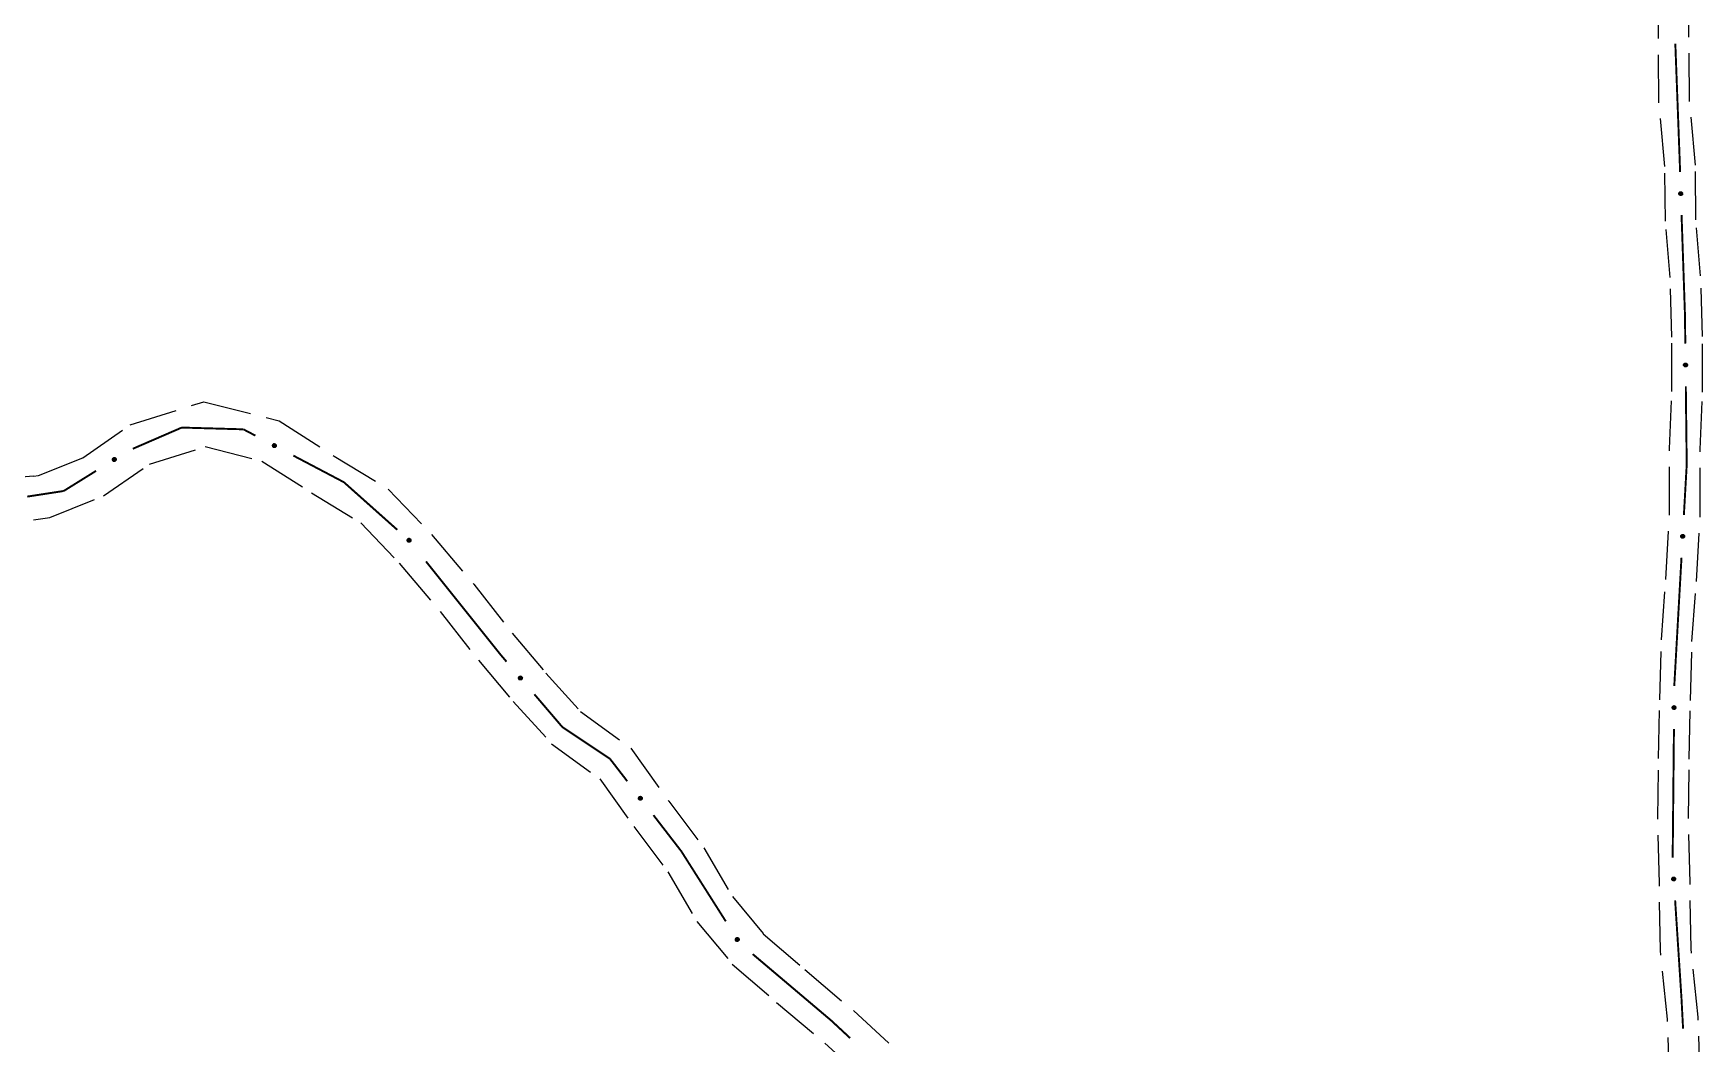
# Model space of a CAD drawing. Extents: x 208948 to 212966, y 4875285 to 4878160.
# Drawn here: x 209274.9 to 209430.6, y 4875963.1 to 4876057.3 of the extents above; entities that cross this region are included whole.
import ezdxf

# ---------------------------------------------------------------- set-up
doc = ezdxf.new("R2010")
doc.units = 0
doc.header["$LTSCALE"] = 1.5
doc.header["$MEASUREMENT"] = 0
doc.linetypes.add('TRACO_25', pattern=[8, 3, -1, 1, -1, 1, -1])
doc.layers.add('SV-EIXO-RUA-N-PAV', color=6, linetype='CONTINUOUS')
doc.layers.add('SV-RUA-NAO-PAV', color=7, linetype='CONTINUOUS')

msp = doc.modelspace()

# ---------------------------------------------------------------- linework, layer by layer
at = {"layer": 'SV-EIXO-RUA-N-PAV', "const_width": 0.18}
for points in [[(209428.440591, 4876045.551944), (209428.033556, 4876056.389265)], [(209428.445874, 4876045.396996), (209428.440591, 4876045.551944)], [(209428.479945, 4876044.397577), (209428.445874, 4876045.396996)], [(209428.933825, 4876031.083774), (209428.616229, 4876040.399899)], [(209428.941806, 4876030.405358), (209428.933825, 4876031.083774)], [(209428.965334, 4876028.405496), (209428.941806, 4876030.405358)], [(209429.098236, 4876017.108837), (209429.012389, 4876024.405773)], [(209288.691222, 4876020.561468), (209284.12321, 4876018.581996)], [(209288.712756, 4876020.560857), (209288.691222, 4876020.561468)], [(209294.445608, 4876020.397057), (209288.712756, 4876020.560857)], [(209294.679942, 4876020.273724), (209294.445608, 4876020.397057)], [(209295.56486, 4876019.807978), (209294.679942, 4876020.273724)], [(209303.817036, 4876015.464727), (209299.104533, 4876017.944992)], [(209280.698962, 4876016.522007), (209278.151106, 4876014.938204)], [(209428.834252, 4876012.413694), (209429.058797, 4876016.407386)], [(209429.058797, 4876016.407386), (209429.098236, 4876017.108837)], [(209278.151106, 4876014.938204), (209277.675684, 4876014.642671)], [(209304.320521, 4876015.015673), (209303.817036, 4876015.464727)], [(209308.798294, 4876011.021984), (209304.320521, 4876015.015673)], [(209277.675684, 4876014.642671), (209274.275479, 4876014.119562)], [(209318.449617, 4875999.352446), (209311.476624, 4876008.068688)], [(209427.947358, 4875996.639665), (209428.609707, 4876008.420001)], [(209318.993546, 4875998.715273), (209318.449617, 4875999.352446)], [(209427.945368, 4875996.438616), (209427.947358, 4875996.639665)], [(209324.204003, 4875992.611594), (209321.590596, 4875995.673014)], [(209325.01509, 4875992.07087), (209324.204003, 4875992.611594)], [(209328.643101, 4875989.652196), (209325.01509, 4875992.07087)], [(209427.78696, 4875980.439401), (209427.905766, 4875992.438812)], [(209329.033816, 4875989.145713), (209328.643101, 4875989.652196)], [(209330.255423, 4875987.562149), (209329.033816, 4875989.145713)], [(209335.301747, 4875981.020617), (209332.698637, 4875984.39502)], [(209335.697303, 4875980.397317), (209335.301747, 4875981.020617)], [(209339.448074, 4875974.487011), (209335.697303, 4875980.397317)], [(209428.605002, 4875967.374502), (209428.015881, 4875976.446975)], [(209349.276684, 4875965.237159), (209341.958334, 4875971.429609)], [(209428.652609, 4875966.467331), (209428.605002, 4875967.374502)], [(209349.579553, 4875964.955924), (209349.276684, 4875965.237159)], [(209428.757421, 4875964.470079), (209428.652609, 4875966.467331)], [(209351.04514, 4875963.595022), (209349.579553, 4875964.955924)]]:
    msp.add_lwpolyline(points, dxfattribs=at)
at = {"layer": 'SV-EIXO-RUA-N-PAV'}
for points in [[(209428.442966, 4876042.25139), (209428.406755, 4876042.284266), (209428.382356, 4876042.319925), (209428.370566, 4876042.355524), (209428.36835, 4876042.389698), (209428.370021, 4876042.424916), (209428.37954, 4876042.46005), (209428.398742, 4876042.496706), (209428.431465, 4876042.533262), (209428.469638, 4876042.555856), (209428.50392, 4876042.569282), (209428.539422, 4876042.573644), (209428.573607, 4876042.571447), (209428.609776, 4876042.560353), (209428.646733, 4876042.540531), (209428.682695, 4876042.506736), (209428.706376, 4876042.471613), (209428.716875, 4876042.43688), (209428.721034, 4876042.401161), (209428.718897, 4876042.365228), (209428.709355, 4876042.330792), (209428.68933, 4876042.293619), (209428.655505, 4876042.258566), (209428.620743, 4876042.234547), (209428.586167, 4876042.223563), (209428.550909, 4876042.22026), (209428.515566, 4876042.221506), (209428.47985, 4876042.229604), (209428.442966, 4876042.25139)], [(209428.880479, 4876026.260669), (209428.84501, 4876026.294344), (209428.821413, 4876026.330539), (209428.81042, 4876026.366392), (209428.808968, 4876026.400608), (209428.811424, 4876026.435779), (209428.821724, 4876026.470693), (209428.841739, 4876026.506911), (209428.87527, 4876026.542727), (209428.913937, 4876026.564464), (209428.948511, 4876026.577121), (209428.984101, 4876026.58069), (209429.018228, 4876026.577732), (209429.054141, 4876026.565833), (209429.090646, 4876026.545191), (209429.125846, 4876026.510603), (209429.148736, 4876026.47496), (209429.158458, 4876026.440002), (209429.16182, 4876026.404199), (209429.158882, 4876026.368322), (209429.148573, 4876026.334108), (209429.127724, 4876026.29739), (209429.093125, 4876026.263101), (209429.057836, 4876026.239864), (209429.023024, 4876026.229654), (209428.987701, 4876026.227138), (209428.952394, 4876026.229173), (209428.916867, 4876026.238066), (209428.880479, 4876026.260669)], [(209297.410572, 4876018.712154), (209297.364072, 4876018.696997), (209297.321007, 4876018.693479), (209297.284245, 4876018.700883), (209297.253465, 4876018.715896), (209297.223706, 4876018.734802), (209297.197908, 4876018.760483), (209297.175588, 4876018.795329), (209297.160057, 4876018.841868), (209297.159352, 4876018.88622), (209297.164683, 4876018.92265), (209297.17849, 4876018.955647), (209297.197341, 4876018.984249), (209297.224902, 4876019.010164), (209297.260436, 4876019.032438), (209297.307611, 4876019.046923), (209297.349854, 4876019.050082), (209297.385224, 4876019.041987), (209297.418309, 4876019.027897), (209297.448459, 4876019.008231), (209297.473638, 4876018.982876), (209297.496, 4876018.947059), (209297.50968, 4876018.900308), (209297.513312, 4876018.858212), (209297.505715, 4876018.822737), (209297.49111, 4876018.790477), (209297.47251, 4876018.760398), (209297.447775, 4876018.733391), (209297.410572, 4876018.712154)], [(209282.577674, 4876017.560239), (209282.567236, 4876017.512457), (209282.548495, 4876017.473526), (209282.523518, 4876017.445554), (209282.495001, 4876017.426591), (209282.463642, 4876017.410476), (209282.428441, 4876017.401205), (209282.387093, 4876017.39957), (209282.339088, 4876017.409704), (209282.300468, 4876017.431523), (209282.271735, 4876017.454543), (209282.250249, 4876017.48314), (209282.235105, 4876017.513866), (209282.226684, 4876017.550749), (209282.225436, 4876017.592668), (209282.236794, 4876017.640692), (209282.255429, 4876017.678734), (209282.280299, 4876017.705155), (209282.309185, 4876017.726574), (209282.341397, 4876017.742641), (209282.376003, 4876017.751543), (209282.418211, 4876017.752723), (209282.465463, 4876017.740885), (209282.503617, 4876017.722732), (209282.530381, 4876017.69824), (209282.550826, 4876017.669326), (209282.567371, 4876017.63807), (209282.578164, 4876017.603073), (209282.577674, 4876017.560239)], [(209428.604006, 4876010.279573), (209428.570905, 4876010.315578), (209428.549819, 4876010.353291), (209428.541286, 4876010.389808), (209428.542159, 4876010.424043), (209428.546997, 4876010.458966), (209428.559643, 4876010.4931), (209428.582071, 4876010.527876), (209428.617955, 4876010.561334), (209428.658009, 4876010.580396), (209428.693362, 4876010.590677), (209428.729112, 4876010.591822), (209428.76296, 4876010.586554), (209428.797982, 4876010.572245), (209428.833002, 4876010.549173), (209428.865772, 4876010.512275), (209428.886191, 4876010.47516), (209428.893518, 4876010.439623), (209428.894441, 4876010.403675), (209428.889074, 4876010.36808), (209428.876468, 4876010.334645), (209428.853174, 4876010.299427), (209428.816327, 4876010.267565), (209428.779542, 4876010.246777), (209428.744117, 4876010.238953), (209428.708705, 4876010.238841), (209428.673618, 4876010.243268), (209428.638777, 4876010.254552), (209428.604006, 4876010.279573)], [(209309.934201, 4876009.861374), (209309.885417, 4876009.857893), (209309.842777, 4876009.864876), (209309.80889, 4876009.880936), (209309.782645, 4876009.902937), (209309.758331, 4876009.928468), (209309.739496, 4876009.959618), (209309.726249, 4876009.998821), (209309.722413, 4876010.047734), (209309.732438, 4876010.090944), (209309.746406, 4876010.125009), (209309.767771, 4876010.153696), (209309.792969, 4876010.176901), (209309.825972, 4876010.195396), (209309.865832, 4876010.208432), (209309.915109, 4876010.211099), (209309.956865, 4876010.203966), (209309.989235, 4876010.187571), (209310.017939, 4876010.165909), (209310.042449, 4876010.139546), (209310.060762, 4876010.108862), (209310.073815, 4876010.068706), (209310.075803, 4876010.020035), (209310.069164, 4876009.978307), (209310.053228, 4876009.945716), (209310.031266, 4876009.917937), (209310.005954, 4876009.893238), (209309.97543, 4876009.873001), (209309.934201, 4876009.861374)], [(209320.301634, 4875997.013394), (209320.252828, 4875997.016552), (209320.211527, 4875997.029246), (209320.180127, 4875997.049749), (209320.157104, 4875997.075101), (209320.136472, 4875997.103691), (209320.12203, 4875997.137105), (209320.114215, 4875997.177741), (209320.11704, 4875997.226722), (209320.132825, 4875997.268176), (209320.151278, 4875997.300036), (209320.176332, 4875997.325565), (209320.204441, 4875997.345142), (209320.239645, 4875997.358996), (209320.280903, 4875997.366514), (209320.330087, 4875997.362482), (209320.370492, 4875997.349759), (209320.400343, 4875997.32913), (209320.425848, 4875997.303781), (209320.446562, 4875997.27434), (209320.46055, 4875997.241459), (209320.468044, 4875997.199905), (209320.463421, 4875997.151413), (209320.451192, 4875997.110969), (209320.430988, 4875997.080837), (209320.405465, 4875997.056288), (209320.377042, 4875997.035246), (209320.344058, 4875997.01933), (209320.301634, 4875997.013394)], [(209427.814069, 4875994.296131), (209427.779338, 4875994.330566), (209427.756531, 4875994.367264), (209427.746317, 4875994.403347), (209427.745606, 4875994.437586), (209427.748824, 4875994.472695), (209427.759878, 4875994.507378), (209427.780673, 4875994.543154), (209427.814972, 4875994.578236), (209427.854101, 4875994.599129), (209427.888941, 4875994.611035), (209427.9246, 4875994.613832), (209427.958655, 4875994.610135), (209427.994301, 4875994.597461), (209428.030351, 4875994.576033), (209428.064793, 4875994.540691), (209428.086906, 4875994.50456), (209428.095868, 4875994.469399), (209428.098453, 4875994.433532), (209428.094739, 4875994.397727), (209428.083692, 4875994.363745), (209428.062052, 4875994.327487), (209428.026718, 4875994.293955), (209427.990934, 4875994.271489), (209427.955909, 4875994.262035), (209427.920539, 4875994.260285), (209427.885285, 4875994.263084), (209427.849959, 4875994.272744), (209427.814069, 4875994.296131)], [(209331.477631, 4875985.797583), (209331.42904, 4875985.803154), (209331.388419, 4875985.817878), (209331.358073, 4875985.83991), (209331.336334, 4875985.866372), (209331.317143, 4875985.895948), (209331.304373, 4875985.930036), (209331.29858, 4875985.971009), (209331.303826, 4875986.01979), (209331.321645, 4875986.060412), (209331.341653, 4875986.091318), (209331.36794, 4875986.115576), (209331.396984, 4875986.133737), (209331.432832, 4875986.145831), (209331.474411, 4875986.151296), (209331.523335, 4875986.144833), (209331.563061, 4875986.130125), (209331.591853, 4875986.108044), (209331.616072, 4875986.081462), (209331.635303, 4875986.051033), (209331.647645, 4875986.017499), (209331.653072, 4875985.975625), (209331.646054, 4875985.927421), (209331.631837, 4875985.887632), (209331.610165, 4875985.858538), (209331.583459, 4875985.835283), (209331.554028, 4875985.815674), (209331.520297, 4875985.801411), (209331.477631, 4875985.797583)], [(209427.785745, 4875978.29226), (209427.74854, 4875978.324006), (209427.723055, 4875978.358898), (209427.710176, 4875978.394118), (209427.70691, 4875978.428208), (209427.707497, 4875978.46346), (209427.71593, 4875978.498871), (209427.733996, 4875978.5361), (209427.765579, 4875978.573645), (209427.803038, 4875978.597402), (209427.836892, 4875978.611876), (209427.872243, 4875978.617329), (209427.906479, 4875978.616185), (209427.942972, 4875978.606208), (209427.980521, 4875978.587532), (209428.017506, 4875978.55486), (209428.042255, 4875978.520482), (209428.053818, 4875978.486089), (209428.059075, 4875978.450514), (209428.058044, 4875978.414532), (209428.049566, 4875978.37982), (209428.030693, 4875978.342047), (209427.997962, 4875978.305971), (209427.963956, 4875978.280894), (209427.929734, 4875978.268852), (209427.894595, 4875978.264465), (209427.85923, 4875978.264624), (209427.823281, 4875978.271619), (209427.785745, 4875978.29226)], [(209340.503766, 4875972.618055), (209340.455889, 4875972.628047), (209340.416785, 4875972.646424), (209340.388581, 4875972.67114), (209340.369353, 4875972.699478), (209340.352948, 4875972.730686), (209340.343349, 4875972.765799), (209340.341328, 4875972.80713), (209340.351014, 4875972.855228), (209340.372473, 4875972.894049), (209340.395225, 4875972.922996), (209340.42362, 4875972.944747), (209340.454204, 4875972.960176), (209340.491007, 4875972.968941), (209340.532912, 4875972.97058), (209340.58104, 4875972.959669), (209340.619254, 4875972.94139), (209340.645906, 4875972.916767), (209340.667592, 4875972.888082), (209340.683959, 4875972.856021), (209340.693183, 4875972.821499), (209340.694757, 4875972.779304), (209340.683359, 4875972.731944), (209340.665562, 4875972.693623), (209340.641321, 4875972.666632), (209340.612599, 4875972.645917), (209340.581498, 4875972.629082), (209340.546604, 4875972.617964), (209340.503766, 4875972.618055)]]:
    msp.add_lwpolyline(points, close=True, dxfattribs=at)
for points in [[(209428.382356, 4876042.319925), (209428.370021, 4876042.424916)], [(209428.392758, 4876042.304533), (209428.376068, 4876042.433669)], [(209428.406755, 4876042.284266), (209428.37954, 4876042.46005)], [(209428.423969, 4876042.270099), (209428.389814, 4876042.471001)], [(209428.442966, 4876042.25139), (209428.398742, 4876042.496706)], [(209428.463176, 4876042.241399), (209428.417104, 4876042.511526)], [(209428.47985, 4876042.229604), (209428.431465, 4876042.533262)], [(209428.497688, 4876042.230287), (209428.450267, 4876042.539963)], [(209428.515566, 4876042.221506), (209428.469638, 4876042.555856)], [(209428.532014, 4876042.224631), (209428.485166, 4876042.557536)], [(209428.550909, 4876042.22026), (209428.50392, 4876042.569282)], [(209428.568881, 4876042.224523), (209428.524343, 4876042.569794)], [(209428.586167, 4876042.223563), (209428.539422, 4876042.573644)], [(209428.604105, 4876042.23255), (209428.557119, 4876042.569546)], [(209428.620743, 4876042.234547), (209428.573607, 4876042.571447)], [(209428.639051, 4876042.24876), (209428.592901, 4876042.561209)], [(209428.655505, 4876042.258566), (209428.609776, 4876042.560353)], [(209428.670758, 4876042.279878), (209428.62887, 4876042.547417)], [(209428.68933, 4876042.293619), (209428.646733, 4876042.540531)], [(209428.696777, 4876042.317628), (209428.665442, 4876042.515896)], [(209428.709355, 4876042.330792), (209428.682695, 4876042.506736)], [(209428.713343, 4876042.352326), (209428.695243, 4876042.482779)], [(209428.718897, 4876042.365228), (209428.706376, 4876042.471613)], [(209428.821413, 4876026.330539), (209428.811424, 4876026.435779)], [(209428.831469, 4876026.314919), (209428.817665, 4876026.444395)], [(209428.84501, 4876026.294344), (209428.821724, 4876026.470693)], [(209428.861904, 4876026.279797), (209428.83224, 4876026.481412)], [(209428.880479, 4876026.260669), (209428.841739, 4876026.506911)], [(209428.900461, 4876026.250229), (209428.860427, 4876026.521317)], [(209428.916867, 4876026.238066), (209428.87527, 4876026.542727)], [(209428.934716, 4876026.238351), (209428.894217, 4876026.549007)], [(209428.952394, 4876026.229173), (209428.913937, 4876026.564464)], [(209428.968907, 4876026.23193), (209428.9295, 4876026.565797)], [(209428.987701, 4876026.227138), (209428.948511, 4876026.577121)], [(209429.005763, 4876026.230999), (209428.96894, 4876026.577178)], [(209429.023024, 4876026.229654), (209428.984101, 4876026.58069)], [(209429.041158, 4876026.238238), (209429.001702, 4876026.576199)], [(209429.057836, 4876026.239864), (209429.018228, 4876026.577732)], [(209429.076456, 4876026.253664), (209429.037289, 4876026.567066)], [(209429.093125, 4876026.263101), (209429.054141, 4876026.565833)], [(209429.10885, 4876026.284067), (209429.072941, 4876026.552474)], [(209429.127724, 4876026.29739), (209429.090646, 4876026.545191)], [(209429.135705, 4876026.321228), (209429.108801, 4876026.520145)], [(209429.148573, 4876026.334108), (209429.125846, 4876026.510603)], [(209429.153041, 4876026.355547), (209429.137856, 4876026.486372)], [(209429.158882, 4876026.368322), (209429.148736, 4876026.47496)], [(209297.47251, 4876018.760398), (209297.159352, 4876018.88622)], [(209297.447775, 4876018.733391), (209297.160057, 4876018.841868)], [(209297.456023, 4876018.749223), (209297.163556, 4876018.861519)], [(209297.49111, 4876018.790477), (209297.164683, 4876018.92265)], [(209297.477948, 4876018.776232), (209297.165589, 4876018.90054)], [(209297.429267, 4876018.724755), (209297.171817, 4876018.818622)], [(209297.496315, 4876018.808199), (209297.174359, 4876018.940642)], [(209297.410572, 4876018.712154), (209297.175588, 4876018.795329)], [(209297.505715, 4876018.822737), (209297.17849, 4876018.955647)], [(209297.506801, 4876018.842771), (209297.190819, 4876018.968986)], [(209297.384908, 4876018.704927), (209297.193489, 4876018.774834)], [(209297.513312, 4876018.858212), (209297.197341, 4876018.984249)], [(209297.364072, 4876018.696997), (209297.197908, 4876018.760483)], [(209297.510042, 4876018.881157), (209297.215795, 4876018.995932)], [(209297.339531, 4876018.694886), (209297.2191, 4876018.744393)], [(209297.321007, 4876018.693479), (209297.223706, 4876018.734802)], [(209297.50968, 4876018.900308), (209297.224902, 4876019.010164)], [(209297.49873, 4876018.924118), (209297.245601, 4876019.020336)], [(209297.496, 4876018.947059), (209297.260436, 4876019.032438)], [(209297.478838, 4876018.965427), (209297.291105, 4876019.036478)], [(209297.473638, 4876018.982876), (209297.307611, 4876019.046923)], [(209297.456912, 4876018.997013), (209297.334638, 4876019.045948)], [(209297.448459, 4876019.008231), (209297.349854, 4876019.050082)], [(209282.418211, 4876017.752723), (209282.225436, 4876017.592668)], [(209282.465463, 4876017.740885), (209282.226684, 4876017.550749)], [(209282.439384, 4876017.743478), (209282.228375, 4876017.573751)], [(209282.482168, 4876017.731513), (209282.234358, 4876017.535696)], [(209282.503617, 4876017.722732), (209282.235105, 4876017.513866)], [(209282.376003, 4876017.751543), (209282.236794, 4876017.640692)], [(209282.393687, 4876017.747205), (209282.237459, 4876017.62117)], [(209282.513645, 4876017.709307), (209282.244975, 4876017.500523)], [(209282.530381, 4876017.69824), (209282.250249, 4876017.48314)], [(209282.35535, 4876017.744261), (209282.251302, 4876017.663516)], [(209282.341397, 4876017.742641), (209282.255429, 4876017.678734)], [(209282.538169, 4876017.682778), (209282.261106, 4876017.471989)], [(209282.550826, 4876017.669326), (209282.271735, 4876017.454543)], [(209282.556461, 4876017.650768), (209282.291268, 4876017.444145)], [(209282.567371, 4876017.63807), (209282.300468, 4876017.431523)], [(209282.568676, 4876017.618195), (209282.323904, 4876017.422659)], [(209282.578164, 4876017.603073), (209282.339088, 4876017.409704)], [(209282.576255, 4876017.58274), (209282.365091, 4876017.408095)], [(209282.577674, 4876017.560239), (209282.387093, 4876017.39957)], [(209282.570931, 4876017.534443), (209282.413826, 4876017.40465)], [(209282.567236, 4876017.512457), (209282.428441, 4876017.401205)], [(209282.556649, 4876017.490218), (209282.453039, 4876017.411352)], [(209282.548495, 4876017.473526), (209282.463642, 4876017.410476)], [(209428.549819, 4876010.353291), (209428.546997, 4876010.458966)], [(209428.558792, 4876010.337024), (209428.553808, 4876010.467139)], [(209428.570905, 4876010.315578), (209428.559643, 4876010.4931)], [(209428.586773, 4876010.299918), (209428.570862, 4876010.50308)], [(209428.604006, 4876010.279573), (209428.582071, 4876010.527876)], [(209428.623234, 4876010.267801), (209428.601693, 4876010.540981)], [(209428.638777, 4876010.254552), (209428.617955, 4876010.561334)], [(209428.656604, 4876010.253624), (209428.637285, 4876010.566313)], [(209428.673618, 4876010.243268), (209428.658009, 4876010.580396)], [(209428.69028, 4876010.244897), (209428.673626, 4876010.58067)], [(209428.708705, 4876010.238841), (209428.693362, 4876010.590677)], [(209428.726988, 4876010.241467), (209428.713747, 4876010.589347)], [(209428.744117, 4876010.238953), (209428.729112, 4876010.591822)], [(209428.762792, 4876010.246287), (209428.746367, 4876010.586147)], [(209428.779542, 4876010.246777), (209428.76296, 4876010.586554)], [(209428.799057, 4876010.259282), (209428.781253, 4876010.574619)], [(209428.816327, 4876010.267565), (209428.797982, 4876010.572245)], [(209428.833439, 4876010.287415), (209428.815832, 4876010.557641)], [(209428.853174, 4876010.299427), (209428.833002, 4876010.549173)], [(209428.862754, 4876010.322668), (209428.849415, 4876010.522952)], [(209428.876468, 4876010.334645), (209428.865772, 4876010.512275)], [(209428.88238, 4876010.355731), (209428.87611, 4876010.487285)], [(209428.889074, 4876010.36808), (209428.886191, 4876010.47516)], [(209309.97543, 4876009.873001), (209309.722413, 4876010.047734)], [(209309.934201, 4876009.861374), (209309.726249, 4876009.998821)], [(209309.955385, 4876009.86909), (209309.728214, 4876010.022336)], [(209309.987256, 4876009.886374), (209309.730553, 4876010.065959)], [(209310.005954, 4876009.893238), (209309.732438, 4876010.090944)], [(209309.907551, 4876009.860558), (209309.738672, 4876009.974611)], [(209309.885417, 4876009.857893), (209309.739496, 4876009.959618)], [(209310.015054, 4876009.907291), (209309.741947, 4876010.103335)], [(209310.031266, 4876009.917937), (209309.746406, 4876010.125009)], [(209309.861093, 4876009.861769), (209309.756176, 4876009.938887)], [(209309.842777, 4876009.864876), (209309.758331, 4876009.928468)], [(209310.040595, 4876009.933878), (209309.76014, 4876010.140132)], [(209310.053228, 4876009.945716), (209309.767771, 4876010.153696)], [(209310.059118, 4876009.964896), (209309.782956, 4876010.163664)], [(209310.069164, 4876009.978307), (209309.792969, 4876010.176901)], [(209310.071531, 4876010.001363), (209309.813699, 4876010.183783)], [(209310.075803, 4876010.020035), (209309.825972, 4876010.195396)], [(209310.070925, 4876010.045785), (209309.848515, 4876010.200269)], [(209310.073815, 4876010.068706), (209309.865832, 4876010.208432)], [(209310.061595, 4876010.090674), (209309.896569, 4876010.204948)], [(209310.060762, 4876010.108862), (209309.915109, 4876010.211099)], [(209310.047944, 4876010.126619), (209309.941101, 4876010.203627)], [(209310.042449, 4876010.139546), (209309.956865, 4876010.203966)], [(209320.301634, 4875997.013394), (209320.114215, 4875997.177741)], [(209320.344058, 4875997.01933), (209320.11704, 4875997.226722)], [(209320.323668, 4875997.018169), (209320.119347, 4875997.200772)], [(209320.252828, 4875997.016552), (209320.12203, 4875997.137105)], [(209320.275119, 4875997.016194), (209320.123245, 4875997.152071)], [(209320.357587, 4875997.030977), (209320.127573, 4875997.243677)], [(209320.377042, 4875997.035246), (209320.132825, 4875997.268176)], [(209320.229253, 4875997.023687), (209320.135749, 4875997.114305)], [(209320.211527, 4875997.029246), (209320.136472, 4875997.103691)], [(209320.387961, 4875997.047936), (209320.143925, 4875997.279165)], [(209320.405465, 4875997.056288), (209320.151278, 4875997.300036)], [(209320.416868, 4875997.070819), (209320.166934, 4875997.313159)], [(209320.430988, 4875997.080837), (209320.176332, 4875997.325565)], [(209320.439422, 4875997.099042), (209320.192727, 4875997.333384)], [(209320.451192, 4875997.110969), (209320.204441, 4875997.345142)], [(209320.456659, 4875997.133492), (209320.225912, 4875997.349153)], [(209320.463421, 4875997.151413), (209320.239645, 4875997.358996)], [(209320.462076, 4875997.177586), (209320.26264, 4875997.360772)], [(209320.468044, 4875997.199905), (209320.280903, 4875997.366514)], [(209320.458912, 4875997.223326), (209320.310885, 4875997.358899)], [(209320.46055, 4875997.241459), (209320.330087, 4875997.362482)], [(209320.450255, 4875997.260788), (209320.354828, 4875997.351558)], [(209320.446562, 4875997.27434), (209320.370492, 4875997.349759)], [(209427.756531, 4875994.367264), (209427.748824, 4875994.472695)], [(209427.766246, 4875994.35143), (209427.75525, 4875994.481175)], [(209427.779338, 4875994.330566), (209427.759878, 4875994.507378)], [(209427.795913, 4875994.315657), (209427.770624, 4875994.517866)], [(209427.814069, 4875994.296131), (209427.780673, 4875994.543154)], [(209427.833821, 4875994.28526), (209427.799669, 4875994.557152)], [(209427.849959, 4875994.272744), (209427.814972, 4875994.578236)], [(209427.867811, 4875994.272643), (209427.83405, 4875994.584103)], [(209427.885285, 4875994.263084), (209427.854101, 4875994.599129)], [(209427.901854, 4875994.265483), (209427.869688, 4875994.600125)], [(209427.920539, 4875994.260285), (209427.888941, 4875994.611035)], [(209427.938681, 4875994.263753), (209427.909366, 4875994.610649)], [(209427.955909, 4875994.262035), (209427.9246, 4875994.613832)], [(209427.974225, 4875994.270224), (209427.942099, 4875994.608961)], [(209427.990934, 4875994.271489), (209427.958655, 4875994.610135)], [(209428.009849, 4875994.284882), (209427.97748, 4875994.599058)], [(209428.026718, 4875994.293955), (209427.994301, 4875994.597461)], [(209428.042893, 4875994.314576), (209428.012808, 4875994.583698)], [(209428.062052, 4875994.327487), (209428.030351, 4875994.576033)], [(209428.070547, 4875994.351146), (209428.047959, 4875994.5506)], [(209428.083692, 4875994.363745), (209428.064793, 4875994.540691)], [(209428.088623, 4875994.385082), (209428.076275, 4875994.516205)], [(209428.094739, 4875994.397727), (209428.086906, 4875994.50456)], [(209331.477631, 4875985.797583), (209331.29858, 4875985.971009)], [(209331.520297, 4875985.801411), (209331.303826, 4875986.01979)], [(209331.42904, 4875985.803154), (209331.304373, 4875985.930036)], [(209331.499874, 4875985.801261), (209331.304845, 4875985.993758)], [(209331.451287, 4875985.801693), (209331.306327, 4875985.944924)], [(209331.534385, 4875985.812374), (209331.315186, 4875986.036203)], [(209331.405848, 4875985.811448), (209331.316946, 4875985.906585)], [(209331.388419, 4875985.817878), (209331.317143, 4875985.895948)], [(209331.554028, 4875985.815674), (209331.321645, 4875986.060412)], [(209331.565563, 4875985.827808), (209331.333276, 4875986.070837)], [(209331.583459, 4875985.835283), (209331.341653, 4875986.091318)], [(209331.595567, 4875985.849231), (209331.35794, 4875986.103651)], [(209331.610165, 4875985.858538), (209331.36794, 4875986.115576)], [(209331.61949, 4875985.876303), (209331.384703, 4875986.122573)], [(209331.631837, 4875985.887632), (209331.396984, 4875986.133737)], [(209331.638413, 4875985.909857), (209331.418627, 4875986.13668)], [(209331.646054, 4875985.927421), (209331.432832, 4875986.145831)], [(209331.646006, 4875985.953629), (209331.455886, 4875986.146466)], [(209331.653072, 4875985.975625), (209331.474411, 4875986.151296)], [(209331.645111, 4875985.999469), (209331.503979, 4875986.142206)], [(209331.647645, 4875986.017499), (209331.523335, 4875986.144833)], [(209331.63832, 4875986.037314), (209331.547504, 4875986.132698)], [(209331.635303, 4875986.051033), (209331.563061, 4875986.130125)], [(209427.723055, 4875978.358898), (209427.707497, 4875978.46346)], [(209427.733926, 4875978.343834), (209427.713271, 4875978.472395)], [(209427.74854, 4875978.324006), (209427.71593, 4875978.498871)], [(209427.766181, 4875978.310376), (209427.725862, 4875978.510133)], [(209427.785745, 4875978.29226), (209427.733996, 4875978.5361)], [(209427.806253, 4875978.282895), (209427.751893, 4875978.551477)], [(209427.823281, 4875978.271619), (209427.765579, 4875978.573645)], [(209427.84109, 4875978.272851), (209427.784166, 4875978.580921)], [(209427.85923, 4875978.264624), (209427.803038, 4875978.597402)], [(209427.875574, 4875978.268253), (209427.818508, 4875978.59956)], [(209427.894595, 4875978.264465), (209427.836892, 4875978.611876)], [(209427.912427, 4875978.269279), (209427.857289, 4875978.613017)], [(209427.929734, 4875978.268852), (209427.872243, 4875978.617329)], [(209427.947388, 4875978.278386), (209427.890057, 4875978.613777)], [(209427.963956, 4875978.280894), (209427.906479, 4875978.616185)], [(209427.981818, 4875978.295663), (209427.926079, 4875978.606545)], [(209427.997962, 4875978.305971), (209427.942972, 4875978.606208)], [(209428.012553, 4875978.327742), (209427.962454, 4875978.593865)], [(209428.030693, 4875978.342047), (209427.980521, 4875978.587532)], [(209428.037398, 4875978.366275), (209427.999979, 4875978.563485)], [(209428.049566, 4875978.37982), (209428.017506, 4875978.55486)], [(209428.052889, 4875978.401465), (209428.030785, 4875978.5313)], [(209428.058044, 4875978.414532), (209428.042255, 4875978.520482)], [(209340.546604, 4875972.617964), (209340.351014, 4875972.855228)], [(209340.561636, 4875972.627593), (209340.363828, 4875972.870532)], [(209340.581498, 4875972.629082), (209340.372473, 4875972.894049)], [(209340.594094, 4875972.640111), (209340.385009, 4875972.903367)], [(209340.612599, 4875972.645917), (209340.395225, 4875972.922996)], [(209340.625932, 4875972.658699), (209340.412571, 4875972.933787)], [(209340.641321, 4875972.666632), (209340.42362, 4875972.944747)], [(209340.652231, 4875972.68347), (209340.440953, 4875972.950182)], [(209340.665562, 4875972.693623), (209340.454204, 4875972.960176)], [(209340.674143, 4875972.715153), (209340.476025, 4875972.961127)], [(209340.683359, 4875972.731944), (209340.491007, 4875972.968941)], [(209340.685709, 4875972.758046), (209340.514023, 4875972.967464)], [(209340.694757, 4875972.779304), (209340.532912, 4875972.97058)], [(209340.68901, 4875972.803776), (209340.561525, 4875972.958823)], [(209340.693183, 4875972.821499), (209340.58104, 4875972.959669)], [(209340.685709, 4875972.842084), (209340.603998, 4875972.945375)], [(209340.683959, 4875972.856021), (209340.619254, 4875972.94139)], [(209340.503766, 4875972.618055), (209340.341328, 4875972.80713)], [(209340.455889, 4875972.628047), (209340.343349, 4875972.765799)], [(209340.477909, 4875972.624557), (209340.346657, 4875972.780446)], [(209340.526253, 4875972.619683), (209340.349648, 4875972.829211)], [(209340.416785, 4875972.646424), (209340.352948, 4875972.730686)], [(209340.433553, 4875972.638427), (209340.353725, 4875972.741297)]]:
    msp.add_lwpolyline(points, dxfattribs=at)
at = {"layer": 'SV-RUA-NAO-PAV', "linetype": 'TRACO_25'}
for points in [[(209427.499934, 4875959.146017, 14.357422), (209427.301813, 4875965.346425, 14.397643), (209426.643804, 4875971.76682, 14.397643), (209426.545691, 4875978.027239, 14.457974), (209426.407528, 4875984.107643, 14.478086), (209426.469189, 4875989.668024, 14.457974), (209426.590826, 4875995.168404, 14.478086), (209426.732485, 4876000.748792, 14.478086), (209427.154134, 4876006.3892, 14.498196), (209427.495899, 4876012.389628, 14.498196), (209427.497752, 4876018.570047, 14.478086), (209427.719337, 4876023.930424, 14.478086), (209427.72086, 4876029.010769, 14.478086), (209427.542539, 4876034.551134, 14.478086), (209427.10416, 4876039.811464, 14.216649), (209427.045696, 4876044.911806, 14.196538), (209426.507531, 4876050.852176, 13.975323), (209426.449396, 4876057.052593, 13.794329), (209426.451117, 4876062.792983, 13.814439)], [(209430.357362, 4875959.263208, 14.357422), (209430.156861, 4875965.538104, 14.397643), (209429.501228, 4875971.935319, 14.397643), (209429.404895, 4875978.082127, 14.457974), (209429.267602, 4875984.124274, 14.478086), (209429.328552, 4875989.620555, 14.457974), (209429.449737, 4875995.100506, 14.478086), (209429.58949, 4876000.605828, 14.478086), (209430.007779, 4876006.201285, 14.498196), (209430.355588, 4876012.307825, 14.498196), (209430.357447, 4876018.510537, 14.478086), (209430.579032, 4876023.870914, 14.478086), (209430.580587, 4876029.056349, 14.478086), (209430.398427, 4876034.715986, 14.478086), (209429.96251, 4876039.946775, 14.216649), (209429.903927, 4876045.057431, 14.196538), (209429.366032, 4876050.994824, 13.975323), (209429.309113, 4876057.065571, 13.794329), (209429.31092, 4876063.094433, 13.814439)], [(209274.850119, 4876016.024226, 12.949688), (209275.335337, 4876016.089077, 12.949688), (209279.468292, 4876017.752469, 12.829025), (209283.878692, 4876020.802802, 12.768693), (209290.751993, 4876022.971114, 12.587699), (209297.771648, 4876021.189603, 12.487146), (209302.924018, 4876017.901879, 12.467036), (209307.961907, 4876014.826031, 12.708362), (209311.985877, 4876010.597942, 12.708362), (209315.928487, 4876005.951324, 12.708362), (209319.510489, 4876001.386481, 12.607809), (209322.655437, 4875997.657376, 12.62792), (209325.907459, 4875994.07675, 12.607809), (209330.601949, 4875990.653951, 12.989909), (209334.132513, 4875985.699578, 13.030129), (209337.396528, 4875981.338392, 13.211124), (209340.064003, 4875976.804699, 13.83455), (209342.942501, 4875973.331392, 13.85466), (209346.810098, 4875969.985754, 13.87477), (209351.34914, 4875966.151446, 13.87477), (209355.247895, 4875962.594772, 13.754107)], [(209274.850004, 4876011.957118, 12.949688), (209276.370988, 4876012.1604, 12.949688), (209281.39109, 4876014.180843, 12.829025), (209285.671548, 4876017.141305, 12.768693), (209290.871519, 4876018.781733, 12.587699), (209296.150587, 4876017.441964, 12.487146), (209300.789235, 4876014.482046, 12.467036), (209305.407926, 4876011.662136, 12.708362), (209308.98644, 4876007.902099, 12.708362), (209312.804707, 4876003.402027, 12.708362), (209316.382981, 4875998.841936, 12.607809), (209319.621505, 4875995.001873, 12.62792), (209323.199965, 4875991.061824, 12.607809), (209327.69853, 4875987.781875, 12.989909), (209330.876874, 4875983.321767, 13.030129), (209334.035292, 4875979.101673, 13.211124), (209336.753634, 4875974.481525, 13.83455), (209340.05211, 4875970.501456, 13.85466), (209344.190621, 4875966.921466, 13.87477), (209348.689031, 4875963.121482, 13.87477), (209352.547588, 4875959.601479, 13.754107)], [(209274.850118, 4876016.024234, 12.949688), (209270.524829, 4876015.669365, 12.949688)]]:
    msp.add_polyline3d(points, dxfattribs=at)

doc.saveas('drawing.dxf')
